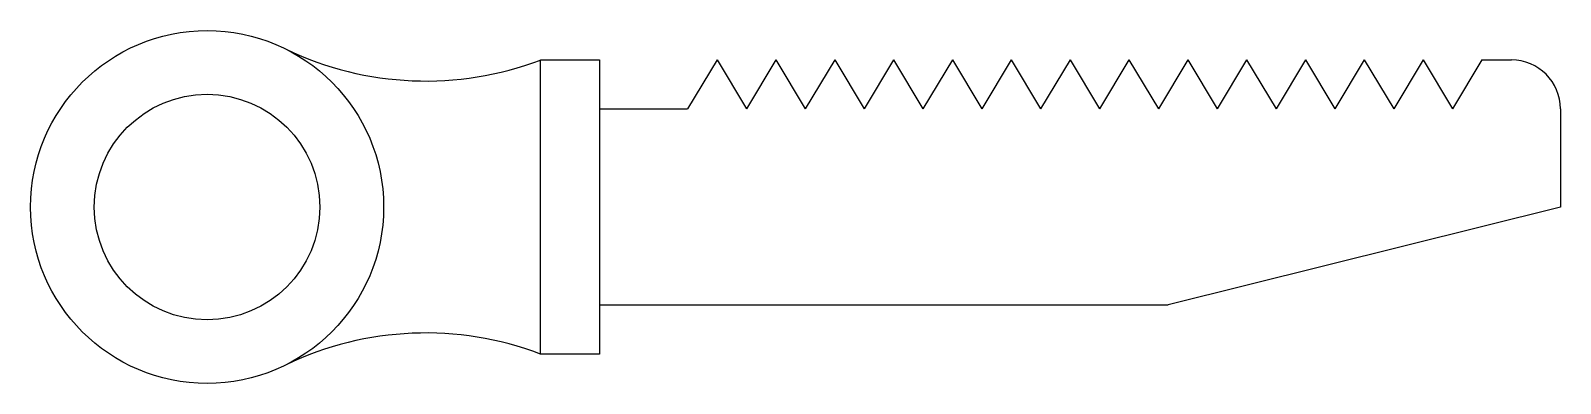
# Model space of a CAD drawing. Header units: inches. Extents: x 78 to 338, y 63 to 123.
import ezdxf

# ---------------------------------------------------------------- set-up
doc = ezdxf.new("R2010")
doc.units = ezdxf.units.IN
doc.header["$MEASUREMENT"] = 0
for name, color, linetype, plot in [('Cerc', 4, 'Continuous', False), ('Lama', 40, 'Continuous', False), ('Maner', 6, 'Continuous', False)]:
    doc.layers.add(name, color=color, linetype=linetype, plot=plot)

msp = doc.modelspace()

# ---------------------------------------------------------------- linework, layer by layer
at = {"layer": 'Cerc'}
for radius in [30, 19.17]:
    msp.add_circle((107.62, 93.22), radius, dxfattribs=at)
at = {"layer": 'Lama'}
for p, q in [((194.29, 118.22), (189.29, 109.89)), ((194.29, 118.22), (199.28, 109.89)), ((204.28, 118.22), (199.28, 109.89)), ((204.28, 118.22), (209.28, 109.89)), ((214.28, 118.22), (209.28, 109.89)), ((214.28, 118.22), (219.28, 109.89)), ((224.28, 118.22), (219.28, 109.89)), ((224.28, 118.22), (229.28, 109.89)), ((234.28, 118.22), (229.28, 109.89)), ((234.28, 118.22), (239.28, 109.89)), ((244.28, 118.22), (239.28, 109.89)), ((244.28, 118.22), (249.28, 109.89)), ((254.28, 118.22), (249.28, 109.89)), ((254.28, 118.22), (259.28, 109.89)), ((264.28, 118.22), (259.28, 109.89)), ((264.28, 118.22), (269.28, 109.89)), ((274.28, 118.22), (269.28, 109.89)), ((274.28, 118.22), (279.28, 109.89)), ((284.28, 118.22), (279.28, 109.89)), ((284.28, 118.22), (289.28, 109.89)), ((294.28, 118.22), (289.28, 109.89)), ((294.28, 118.22), (299.28, 109.89)), ((304.28, 118.22), (299.28, 109.89)), ((304.28, 118.22), (309.28, 109.89)), ((314.28, 118.22), (309.28, 109.89)), ((314.28, 118.22), (319.28, 109.89)), ((324.28, 118.22), (319.28, 109.89)), ((324.28, 118.22), (329.28, 118.22)), ((174.29, 109.89), (189.29, 109.89)), ((337.61, 109.89), (337.61, 101.55)), ((337.61, 101.55), (337.61, 93.22)), ((337.61, 93.22), (270.95, 76.56)), ((174.29, 76.56), (270.95, 76.56))]:
    msp.add_line(p, q, dxfattribs=at)
msp.add_arc((329.28, 109.89), 8.33, 0, 90, dxfattribs=at)
at = {"layer": 'Maner'}
for p, q in [((164.29, 68.22), (164.29, 118.22)), ((164.29, 118.22), (174.29, 118.22)), ((174.29, 118.22), (174.29, 68.22)), ((174.29, 68.22), (164.29, 68.22))]:
    msp.add_line(p, q, dxfattribs=at)
for centre, start, end in [((144.8, 169.54), 244.3938, 290.7942), ((144.8, 16.9), 69.2058, 115.6062)]:
    msp.add_arc(centre, 54.9, start, end, dxfattribs=at)

doc.saveas('drawing.dxf')
